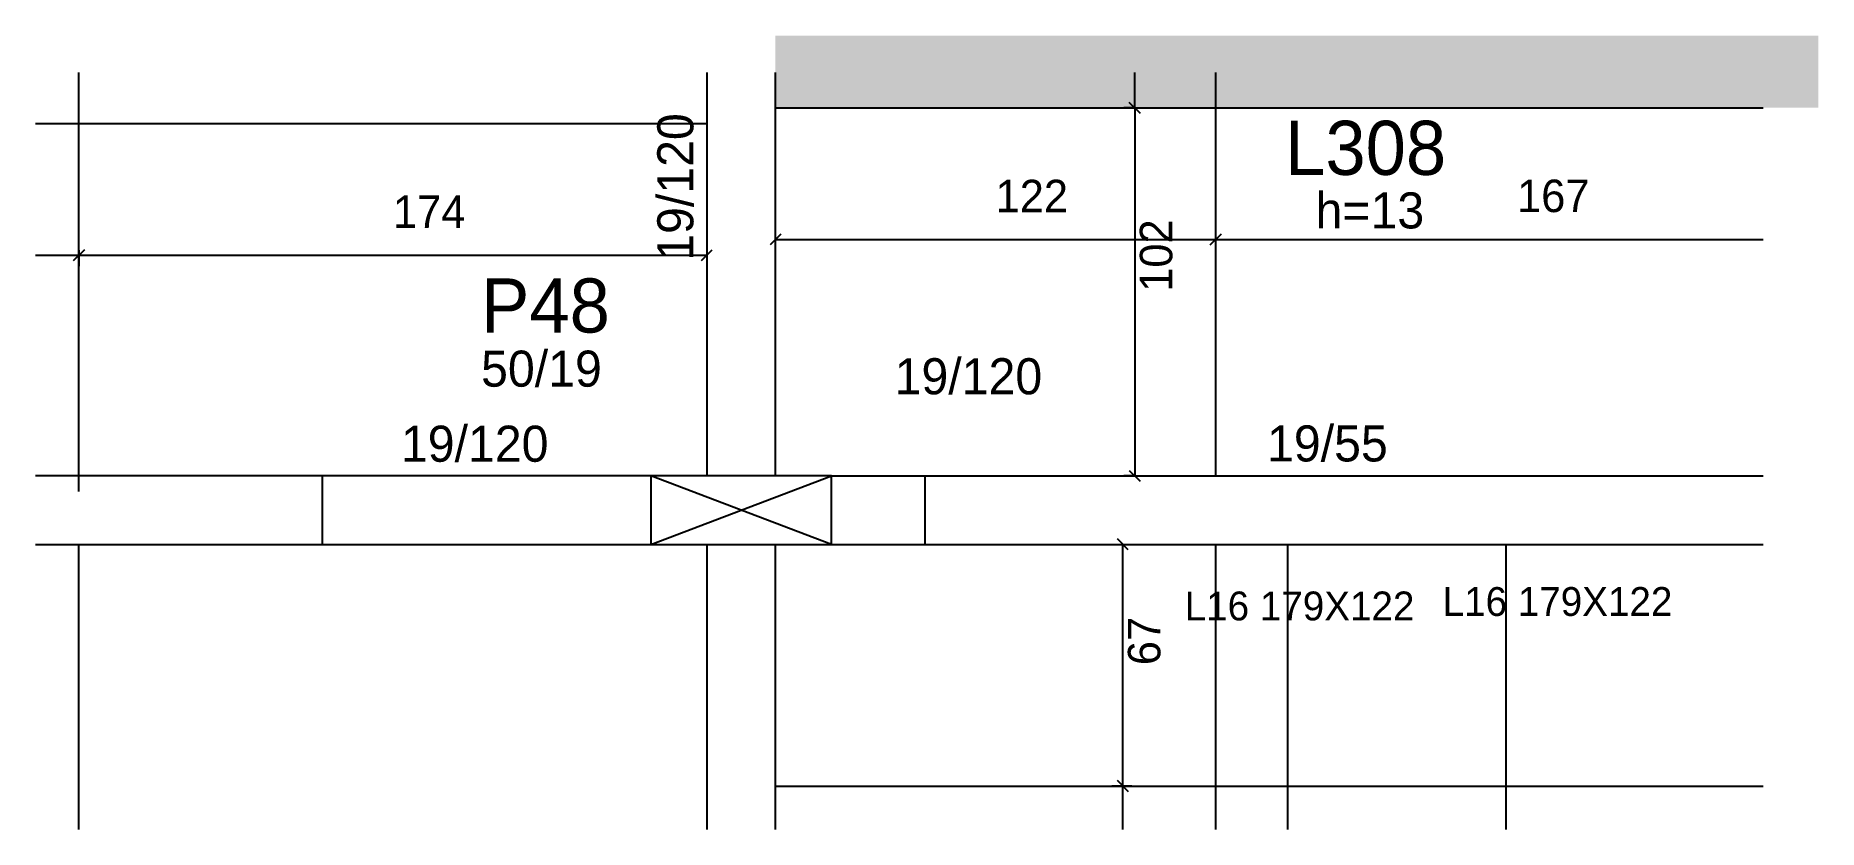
# Model space of a CAD drawing. Header units: metres. Extents: x 5584 to 6078, y 2513 to 2733.
import ezdxf

# ---------------------------------------------------------------- set-up
doc = ezdxf.new("R2010")
doc.units = ezdxf.units.M
for name, color, linetype in [('1', 7, 'Continuous'), ('3', 7, 'Continuous'), ('4', 7, 'Continuous'), ('7', 7, 'Continuous'), ('AUX00', 7, 'Continuous'), ('Hachura', 7, 'Continuous'), ('Painéis', 7, 'Continuous')]:
    doc.layers.add(name, color=color, linetype=linetype)

msp = doc.modelspace()

# ---------------------------------------------------------------- hatches: boundary and pattern name
at = {"layer": 'Hachura'}
h = msp.add_hatch(color=7, dxfattribs=at)
h.dxf.hatch_style = 1
h.paths.add_polyline_path([(6078.07, 2712.94), (6078.07, 2732.94), (5789.07, 2732.94), (5789.07, 2712.94), (6078.07, 2712.94)])

# ---------------------------------------------------------------- linework, layer by layer
at = {"layer": '1', "color": 1, "lineweight": 25}
for p, q in [((5754.57, 2591.94), (5804.57, 2610.94)), ((5804.57, 2591.94), (5754.57, 2610.94))]:
    msp.add_line(p, q, dxfattribs=at)
at = {"layer": '3', "color": 3, "lineweight": 25}
for p, q in [((5663.57, 2591.94), (5663.57, 2610.94)), ((5804.57, 2610.94), (6062.82, 2610.94)), ((5830.57, 2591.94), (5830.57, 2610.94)), ((5804.57, 2591.94), (6062.82, 2591.94))]:
    msp.add_line(p, q, dxfattribs=at)
for points in [[(5770.07, 2722.7), (5770.07, 2610.94)], [(5789.07, 2610.94), (5789.07, 2722.7)], [(5770.07, 2610.94), (5584.07, 2610.94)], [(5584.07, 2591.94), (5770.07, 2591.94)], [(5770.07, 2591.94), (5770.07, 2512.94)], [(5789.07, 2512.94), (5789.07, 2591.94)]]:
    msp.add_lwpolyline(points, dxfattribs=at)
at = {"layer": '7', "color": 7, "lineweight": 25}
for points in [[(5804.57, 2610.94), (5754.57, 2610.94)], [(5754.57, 2610.94), (5754.57, 2591.94)], [(5804.57, 2591.94), (5804.57, 2610.94)], [(5754.57, 2591.94), (5804.57, 2591.94)]]:
    msp.add_lwpolyline(points, dxfattribs=at)
at = {"layer": 'Painéis', "color": 200, "lineweight": 25}
for p, q in [((5596.07, 2606.58), (5596.07, 2722.7)), ((5911.07, 2610.94), (5911.07, 2722.7)), ((5789.07, 2712.94), (6062.82, 2712.94)), ((5584.07, 2708.58), (5770.07, 2708.58)), ((5596.07, 2512.94), (5596.07, 2591.94)), ((5911.07, 2512.94), (5911.07, 2591.94)), ((5931.07, 2512.94), (5931.07, 2591.94)), ((5991.57, 2512.94), (5991.57, 2591.94)), ((5789.07, 2524.94), (6062.82, 2524.94))]:
    msp.add_line(p, q, dxfattribs=at)
at = {"layer": 'Painéis', "color": 4, "lineweight": 25}
for p, q in [((5888.63, 2712.94), (5888.63, 2722.7)), ((5888.01, 2712.94), (5885.63, 2712.94)), ((5888.63, 2712.94), (5888.63, 2610.94)), ((5596.07, 2673.44), (5596.07, 2669.08)), ((5789.07, 2676.44), (5911.07, 2676.44)), ((5911.07, 2676.44), (6062.82, 2676.44)), ((5584.07, 2672.08), (5596.07, 2672.08)), ((5596.07, 2672.08), (5770.07, 2672.08)), ((5888.01, 2610.94), (5885.63, 2610.94)), ((5885.33, 2524.94), (5885.33, 2591.94)), ((5887.81, 2524.94), (5882.33, 2524.94)), ((5885.33, 2512.94), (5885.33, 2524.94))]:
    msp.add_line(p, q, dxfattribs=at)
at = {"layer": 'Painéis', "color": 0, "lineweight": 25}
for p, q in [((5890.13, 2711.44), (5887.13, 2714.44)), ((5887.13, 2714.44), (5890.13, 2711.44)), ((5790.57, 2677.94), (5787.57, 2674.94)), ((5909.57, 2674.94), (5912.57, 2677.94)), ((5912.57, 2677.94), (5909.57, 2674.94)), ((5594.57, 2670.58), (5597.57, 2673.58)), ((5597.57, 2673.58), (5594.57, 2670.58)), ((5768.57, 2670.58), (5771.57, 2673.58)), ((5887.13, 2612.44), (5890.13, 2609.44)), ((5886.83, 2590.44), (5883.83, 2593.44)), ((5886.83, 2523.44), (5883.83, 2526.44)), ((5883.83, 2526.44), (5886.83, 2523.44))]:
    msp.add_line(p, q, dxfattribs=at)

# ---------------------------------------------------------------- texts
at = {"layer": '3', "color": 3, "lineweight": 25}
msp.add_text('19/120', height=10, rotation=90, dxfattribs=at).set_placement((5766.32, 2670.53))
for s, p in [('h=13', (5938.73, 2679.5)), ('50/19', (5707.5, 2635.64)), ('19/120', (5822.09, 2633.53)), ('19/120', (5685.28, 2614.83)), ('19/55', (5925.29, 2614.91))]:
    msp.add_text(s, height=10, dxfattribs=at).set_placement(p)
at = {"layer": '4', "color": 4, "lineweight": 25}
for s, p in [('L308', (5930.31, 2694.34)), ('P48', (5707.5, 2650.64))]:
    msp.add_text(s, height=15, dxfattribs=at).set_placement(p)
at = {"layer": 'AUX00', "color": 7, "lineweight": 25}
for p in [(5902.48, 2570.86), (5973.96, 2572.09)]:
    msp.add_text('L16^J179X122', height=8, dxfattribs=at).set_placement(p)
at = {"layer": 'Painéis', "color": 240, "lineweight": 25}
for s, p in [('122', (5850.07, 2683.99)), ('167', (5994.57, 2684.03)), ('174', (5683.07, 2679.64))]:
    msp.add_text(s, height=9, dxfattribs=at).set_placement(p)
for s, p in [('102', (5899.04, 2661.94)), ('67', (5895.74, 2558.44))]:
    msp.add_text(s, height=9, rotation=90, dxfattribs=at).set_placement(p)

doc.saveas('drawing.dxf')
